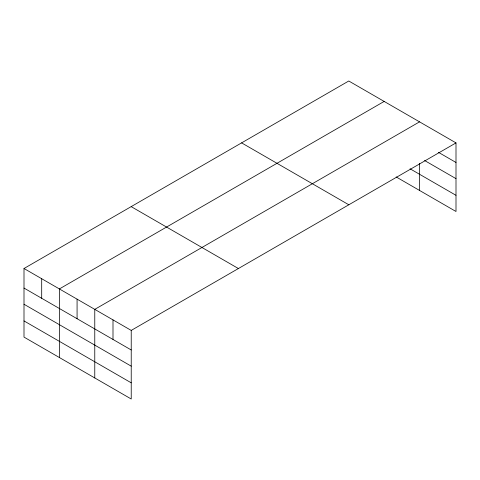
<?xml version="1.0" encoding="UTF-8"?>
<svg xmlns="http://www.w3.org/2000/svg" width="480" height="480" viewBox="0 0 480 480"><rect width="100%" height="100%" fill="white"/><g stroke="black" fill="none" stroke-linecap="round" stroke-linejoin="round"><path stroke-width="0.72" d="M24 268.506L131.226 330.414L131.226 399L24 337.098L24 268.506L348.774 81L456 142.902L456 211.494L396.168 176.946M384.162 101.43L59.382 288.936L59.382 357.522M419.544 121.854L94.77 309.366L94.77 377.952M131.226 330.414L456 142.902M438.402 152.304L456 162.468M424.572 160.5L456 178.644M410.064 168.792L456 195.312M241.602 142.878L348.822 204.78M131.178 206.628L238.398 268.536M24 288.072L131.226 349.974M24 304.248L131.226 366.156M24 320.916L131.226 382.824M419.544 163.398L419.544 190.446M112.998 319.89L112.998 339.45M77.076 299.148L77.076 318.714M41.694 278.724L41.694 298.284"/></g></svg>
